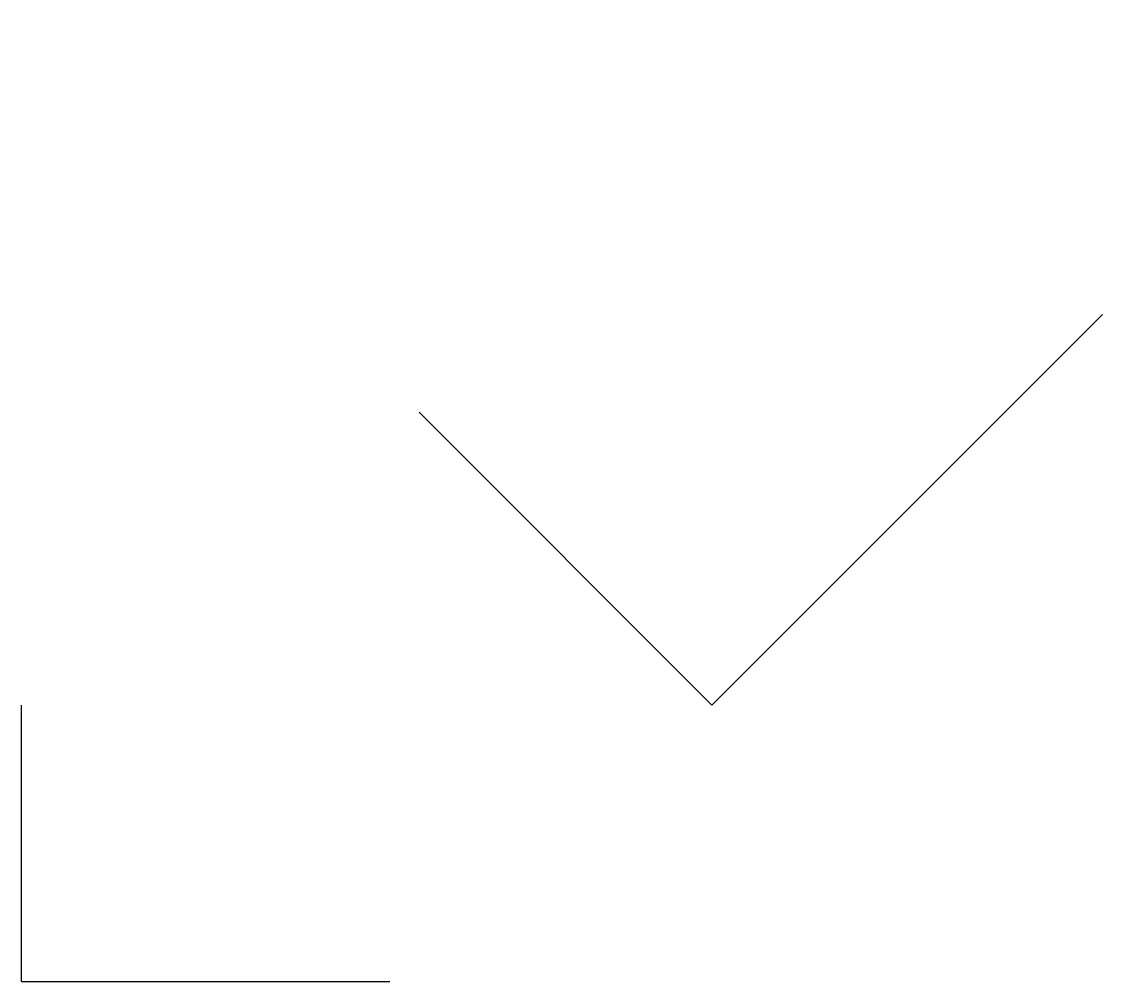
# Model space of a CAD drawing. Header units: metres. Extents: x 20 to 43.5, y 10 to 30.8.
import ezdxf

# ---------------------------------------------------------------- set-up
doc = ezdxf.new("R2010")
doc.units = ezdxf.units.M

# ---------------------------------------------------------------- blocks, each defined once
blk = doc.blocks.new('SYMBOL_A')
at = {"layer": 'SYMBOL'}
for q in [(0, 6), (8, 0)]:
    blk.add_line((0, 0), q, dxfattribs=at)

msp = doc.modelspace()

# ---------------------------------------------------------------- block references
at = {"layer": 'PLACED', "xscale": 1.5, "yscale": 1.5, "rotation": 45}
msp.add_blockref('SYMBOL_A', (35, 16), dxfattribs=at)
at = {"layer": 'PLACED'}
msp.add_blockref('SYMBOL_A', (20, 10), dxfattribs=at)

doc.saveas('drawing.dxf')
